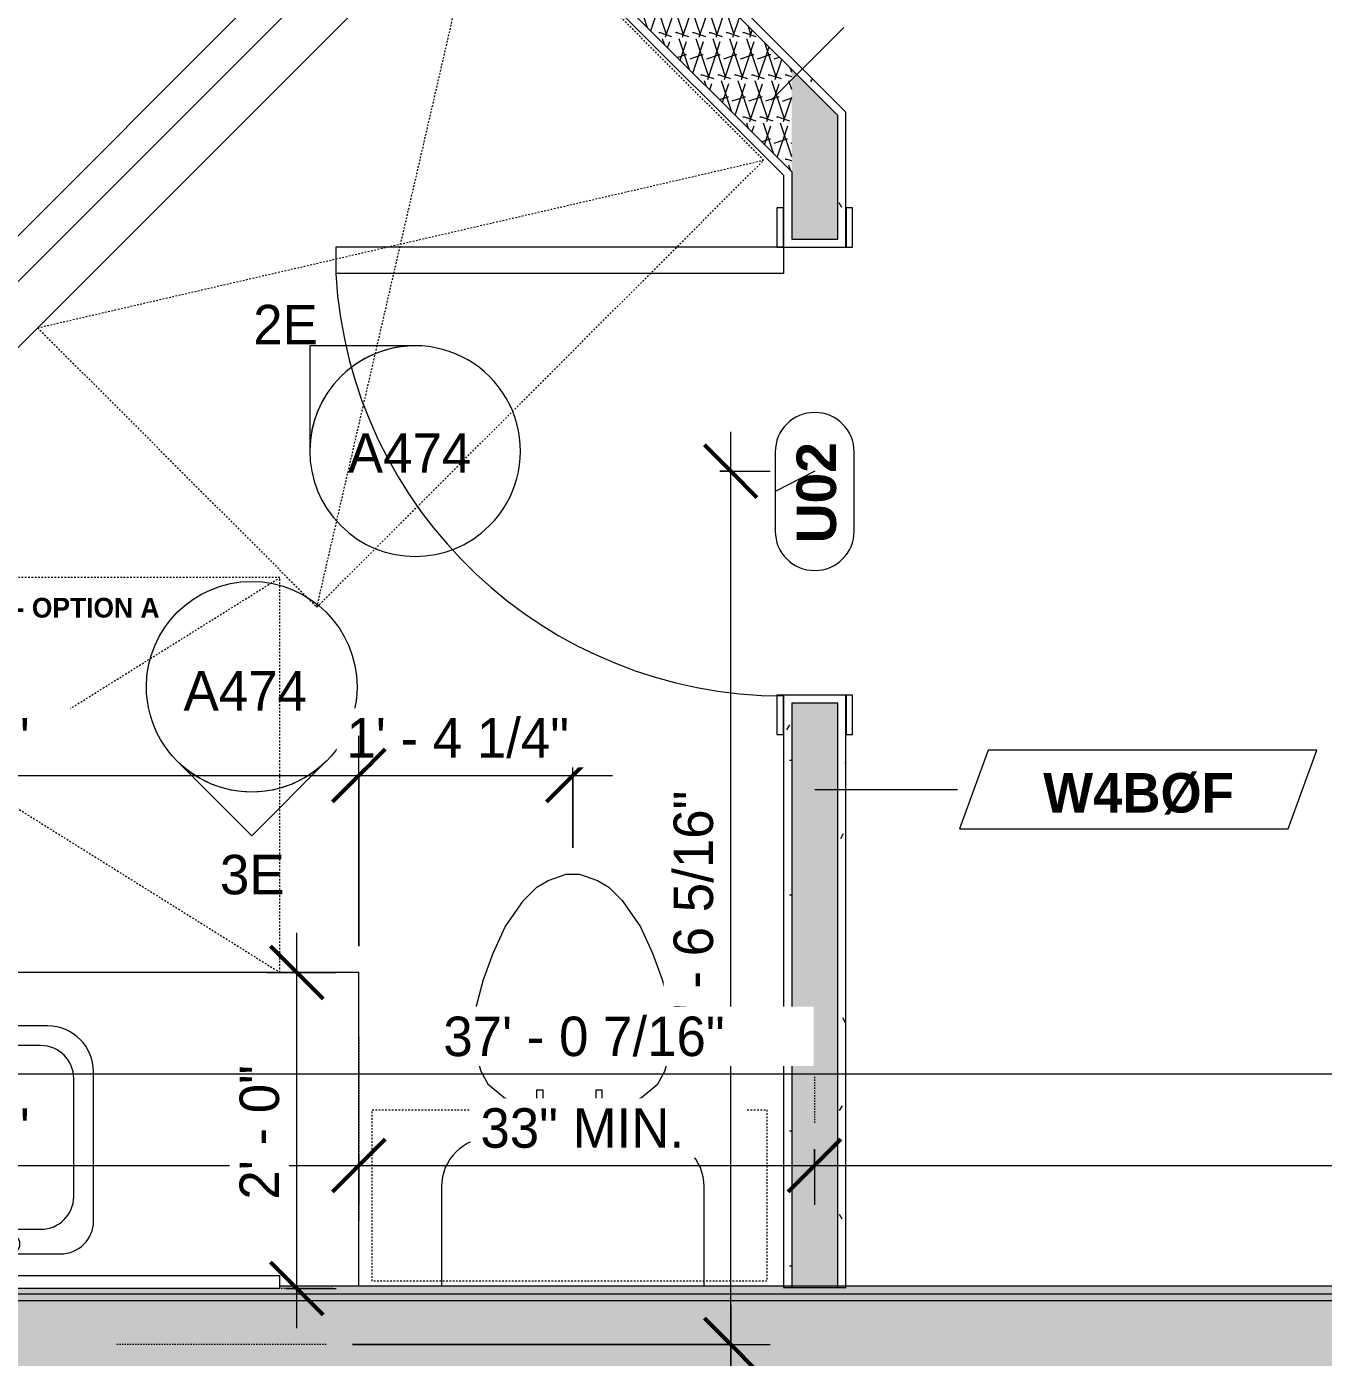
# Model space of a CAD drawing. Header units: inches. Extents: x -4058 to -1781, y 9814 to 12289.
# Drawn here: x -2341.5 to -2243, y 11682 to 11783.1 of the extents above; entities that cross this region are included whole.
import ezdxf

# ---------------------------------------------------------------- set-up
doc = ezdxf.new("R2010")
doc.units = ezdxf.units.IN
doc.header["$MEASUREMENT"] = 0
doc.linetypes.add('Dash', pattern=[0.25, 0.125, -0.125])
doc.linetypes.add('Dash 3_32_', pattern=[0.1875, 0.09375, -0.09375])
for name, color, linetype, lineweight in [('0-1', 7, 'Continuous', 5), ('A-ANNO-DIMS', 211, 'Continuous', 9), ('A-ANNO-DIMS-32', 211, 'Continuous', 9), ('A-AREA-IDEN', 2, 'Continuous', 9), ('A-DETL-1', 90, 'Dash 3_32_', 9), ('A-DOOR-2', 31, 'Continuous', 9), ('A-DOOR-FRAM', 31, 'Continuous', 9), ('A-DOOR-IDEN', 31, 'Continuous', 9), ('A-GENM', 5, 'Continuous', 9), ('A-GENM-2', 147, 'Dash', 9), ('A-WALL-1', 7, 'Continuous', 9), ('A-WALL-2', 113, 'Continuous', 9), ('A-WALL-IDEN', 211, 'Continuous', 9), ('A-WALL-PATT-1', 9, 'Continuous', 9), ('G-ANNO-SYMB-3', 111, 'Continuous', 9), ('I-WALL-1', 1, 'Continuous', 5), ('I-WALL-2', 7, 'Continuous', 9), ('P-SANR-FIXT', 6, 'Continuous', 9), ('Q-CASE', 31, 'Continuous', 9), ('Q-CASE-1', 31, 'Dash', 9)]:
    doc.layers.add(name, color=color, linetype=linetype, lineweight=lineweight)
doc.styles.add('Arial_B', font='arialbd.ttf', dxfattribs={"height": 3})
doc.styles.add('Century Gothic', font='ufonts.com_century-gothic.ttf', dxfattribs={"height": 3})
doc.styles.add('Century Gothic_B', font='GOTHICB.TTF', dxfattribs={"height": 1.5})
doc.styles.add('Century Gothic_B_1', font='GOTHICB.TTF', dxfattribs={"height": 3})
doc.dimstyles.new('THE_DIMENSION_STRING_2', dxfattribs={"dimscale": 12, "dimtxt": 3.132505, "dimasz": 0.333333, "dimexe": 0.25, "dimexo": 0.166667, "dimgap": 0.041667, "dimtad": 1, "dimdec": 4, "dimrnd": 0.0625, "dimzin": 3, "dimdsep": 46, "dimlunit": 4, "dimtxsty": 'Century Gothic', "dimblk1": 'OBLIQUE', "dimblk2": 'OBLIQUE', "dimsah": 1, "dimcen": 0.09, "dimdle": 0.25, "dimazin": 0, "dimtfac": 1, "dimtdec": 4, "dimtix": 1, "dimtmove": 0, "dimatfit": 3, "dimfxl": 1, "dimtvp": 1, "dimtfill": 1, "dimfrac": 2, "dimtolj": 1, "dimtzin": 0, "dimarcsym": 2})
doc.dimstyles.new('THE_DIMENSION_STRING_4', dxfattribs={"dimscale": 12, "dimtxt": 3.132505, "dimasz": 0.333333, "dimexe": 0.25, "dimexo": 0.166667, "dimgap": 0.041667, "dimtad": 1, "dimdec": 4, "dimrnd": 0.0625, "dimzin": 3, "dimdsep": 46, "dimlunit": 4, "dimtxsty": 'Century Gothic', "dimblk1": 'OBLIQUE', "dimblk2": 'OBLIQUE', "dimsah": 1, "dimcen": 0.09, "dimdle": 0.25, "dimazin": 0, "dimtfac": 1, "dimtdec": 4, "dimtix": 1, "dimtmove": 0, "dimatfit": 3, "dimfxl": 1, "dimtvp": 1, "dimtfill": 1, "dimfrac": 2, "dimtolj": 1, "dimtzin": 0, "dimarcsym": 2})
pattern_1 = [(0, (0, 0), (10.24, 2.56), [0.422, -7.258, 0.422, -7.258, -40.96]), (0, (0, 0), (10.24, 2.56), [-15.36, 0.422, -14.938, 0.422, -7.258, -17.92]), (0, (0, 0), (10.24, 2.56), [-38.4, 0.422, -4.698, 0.422, -12.378]), (120, (3.84, 1.28), (-7.33702503, 7.58810013), [0.422, -7.258, 0.422, -7.258, -40.96]), (120, (3.84, 1.28), (-7.33702503, 7.58810013), [-15.36, 0.422, -14.938, 0.422, -7.258, -17.92]), (120, (3.84, 1.28), (-7.33702503, 7.58810013), [-38.4, 0.422, -4.698, 0.422, -12.378]), (240, (5.12, 6.4), (-2.90297497, -10.14810013), [0.422, -7.258, 0.422, -7.258, -40.96]), (240, (5.12, 6.4), (-2.90297497, -10.14810013), [-15.36, 0.422, -14.938, 0.422, -7.258, -17.92]), (240, (5.12, 6.4), (-2.90297497, -10.14810013), [-38.4, 0.422, -4.698, 0.422, -12.378])]
pattern_2 = [(161.57, (0.16, 0.16), (-1.279773737, -0.000426766), [0, -9.107, 1.011, 0]), (18.43, (-0.16, 0.16), (-1.279773737, 0.000426766), [0, -9.107, 1.011, 0]), (108.43, (0.16, 0.16), (0.639452382, -3.199964008), [3.035, -7.083]), (71.57, (-0.16, 0.16), (0.639452382, 3.199964008), [3.035, -7.083])]

# ---------------------------------------------------------------- blocks, each defined once
blk = doc.blocks.new('CTR - 1st Phase - Common Walls_rvt-1-UNIT PLANS - 2ND FLOOR')
at = {"layer": 'A-WALL-PATT-1'}
h = blk.add_hatch(dxfattribs=at)
h.set_pattern_fill('FP_1', color=256, style=0, pattern_type=2)
h.set_pattern_definition(pattern_1)
h.paths.add_polyline_path([(-2076.17, 11686.8), (-2076.17, 11687.43), (-2322.22, 11687.43), (-2322.22, 11687.24), (-2370.22, 11687.24), (-2370.22, 11687.43), (-2438.62, 11687.43), (-2437.99, 11686.8), (-2088, 11686.8)], flags=0)
h = blk.add_hatch(dxfattribs=at)
h.set_pattern_fill('FP_5', color=256, style=0, pattern_type=2)
h.set_pattern_definition(pattern_2)
h.paths.add_polyline_path([(-2076.17, 11680.8), (-2076.17, 11686.3), (-2438.37, 11686.3), (-2435.06, 11682.99), (-2437.25, 11680.8), (-2088, 11680.8)], flags=0)
at = {"layer": 'I-WALL-1'}
blk.add_hatch(color=256, dxfattribs=at).paths.add_polyline_path([(-2076.17, 11686.3), (-2076.17, 11686.8), (-2438.87, 11686.8), (-2438.37, 11686.3), (-2088, 11686.3)], flags=0)
at = {"layer": 'A-WALL-1'}
for p, q in [((-2076.17, 11686.8), (-2437.99, 11686.8)), ((-2076.17, 11686.3), (-2437.49, 11686.3))]:
    blk.add_line(p, q, dxfattribs=at)
at = {"layer": 'I-WALL-2'}
blk.add_line((-2076.17, 11687.43), (-2322.22, 11687.43), dxfattribs=at)
blk = doc.blocks.new('SWING - SINGLE - FLUSH - SWING - FLUSH - 2-10 x 6-8 - PRIVACY-3983844-UNIT PLANS - 2ND FLOOR')
at = {"layer": 'A-DOOR-2'}
for p, q in [((15, 2.37), (15, 36.38)), ((17, 36.38), (15, 36.38)), ((17, 2.37), (17, 36.38)), ((17, 2.37), (15, 2.37))]:
    blk.add_line(p, q, dxfattribs=at)
blk.add_arc((17, 2.37), 34.07, 93.3657, 180, dxfattribs=at)
at = {"layer": 'A-DOOR-FRAM'}
for p, q in [((-17, 2.87), (-20, 2.87)), ((-20, 2.87), (-20, 2.37)), ((-20, 2.37), (-17, 2.37)), ((-17, 2.37), (-17, 2.87)), ((20, 2.87), (17, 2.87)), ((17, 2.87), (17, 2.37)), ((17, 2.37), (20, 2.37)), ((20, 2.37), (20, 2.87)), ((-17, -2.38), (-20, -2.38)), ((-20, -2.38), (-20, -2.88)), ((-20, -2.88), (-17, -2.88)), ((-17, -2.88), (-17, -2.38)), ((20, -2.38), (17, -2.38)), ((17, -2.38), (17, -2.88)), ((17, -2.88), (20, -2.88)), ((20, -2.88), (20, -2.38))]:
    blk.add_line(p, q, dxfattribs=at)
blk = doc.blocks.new('M_Sink Vanity-Square - 500 x 440mm-1352614-UNIT PLANS - 2ND FLOOR')
at = {"layer": 'P-SANR-FIXT'}
for p, q in [((7.96, 7.09), (-6.72, 7.09)), ((3.62, 7.09), (-2.88, 7.09)), ((0.12, 6.33), (0.12, 1.59)), ((1.12, 6.33), (1.12, 1.59)), ((0.12, 5.22), (-5.22, 5.22)), ((-2.88, 5.59), (0.12, 5.59)), ((1.12, 5.59), (3.62, 5.59)), ((6.46, 5.22), (1.12, 5.22)), ((-9.22, 4.59), (-9.22, -6.73)), ((10.46, -6.91), (10.46, 4.59)), ((-7.72, 2.72), (-7.72, -6.23)), ((8.96, -6.23), (8.96, 2.72)), ((-5.22, -8.73), (6.46, -8.73)), ((-5.72, -10.23), (7.14, -10.23))]:
    blk.add_line(p, q, dxfattribs=at)
for centre, radius, start, end in [((-6.72, 4.59), 2.5, 90, 180), ((-2.88, 6.34), 0.75, 90, 270), ((-1.88, 6.34), 0.75, 360, 180), ((2.62, 6.34), 0.75, 360, 180), ((3.62, 6.34), 0.75, 270, 90), ((7.96, 4.59), 2.5, 360, 90), ((-1.88, 6.34), 0.75, 180, 0), ((0.62, 6.33), 0.5, 360, 180), ((2.62, 6.34), 0.75, 180, 360), ((-5.22, 2.72), 2.5, 90, 180), ((6.46, 2.72), 2.5, 0, 90), ((0.62, 0.13), 1, 360, 180), ((0.62, 1.59), 0.5, 180, 0), ((0.62, 0.13), 1, 180, 0), ((-5.72, -6.73), 3.5, 180, 270), ((-5.22, -6.23), 2.5, 180, 270), ((6.46, -6.23), 2.5, 270, 0), ((7.14, -6.91), 3.32, 270, 0)]:
    blk.add_arc(centre, radius, start, end, dxfattribs=at)
blk = doc.blocks.new('Bath Vanity - Bath Vanity 60_-2708009-UNIT PLANS - 2ND FLOOR')
at = {"layer": 'Q-CASE'}
for p, q in [((-29.26, -0.19), (-29.26, -24)), ((-29.26, -24), (30.74, -24))]:
    blk.add_line(p, q, dxfattribs=at)
blk = doc.blocks.new('Toilet-Domestic-3D - Toilet-Domestic-3D-V73-UNIT PLANS - 2ND FLOOR')
at = {"layer": 'P-SANR-FIXT'}
for p, q in [((-2.74, 11), (-1.87, 11.5)), ((-1.87, 11.5), (-0.5, 12)), ((-0.5, 12), (0.5, 12)), ((0.5, 12), (1.87, 11.5)), ((1.87, 11.5), (2.74, 11)), ((-3.74, 10), (-2.74, 11)), ((2.74, 11), (3.74, 10)), ((-5.13, 8), (-3.74, 10)), ((3.74, 10), (5.13, 8)), ((-6.06, 6), (-5.13, 8)), ((5.13, 8), (6.06, 6)), ((-6.79, 4), (-6.06, 6)), ((6.06, 6), (6.79, 4)), ((-7.33, 1.99), (-6.79, 4)), ((6.79, 4), (7.33, 1.99)), ((-7.5, 0), (-7.33, 1.99)), ((7.33, 1.99), (7.5, 0)), ((-7.41, -1), (-7.5, 0)), ((-7.24, -2), (-7.41, -1)), ((7.41, -1), (7.24, -2)), ((7.5, 0), (7.41, -1)), ((-6.97, -3), (-7.24, -2)), ((7.24, -2), (6.97, -3)), ((-6.4, -4), (-6.97, -3)), ((6.97, -3), (6.4, -4)), ((-5.21, -5), (-6.4, -4)), ((6.4, -4), (5.21, -5)), ((-3.84, -5.5), (-5.21, -5)), ((-4.86, -8.02), (-5.21, -5)), ((5.21, -5), (3.84, -5.5)), ((4.86, -8.02), (5.21, -5)), ((-2.75, -5.69), (-3.84, -5.5)), ((-1, -6), (-2.26, -5.78)), ((1, -6), (-1, -6)), ((1.75, -5.87), (1, -6)), ((3.84, -5.5), (2.24, -5.78)), ((6.25, -8.02), (-6.25, -8.02)), ((-9.98, -11.75), (-9.98, -19.29)), ((9.98, -19.29), (9.98, -11.75))]:
    blk.add_line(p, q, dxfattribs=at)
for centre, start, end in [((-6.25, -11.75), 90, 180), ((6.25, -11.75), 0, 90)]:
    blk.add_arc(centre, 3.73, start, end, dxfattribs=at)
blk = doc.blocks.new('300 Series Wall Hung Cabinet_326 - 30_-2909953-UNIT PLANS - 2ND FLOOR')
at = {"layer": 'Q-CASE'}
for p, q in [((-2.01, 14.69), (-2.5, 14.69)), ((-2.5, 14.69), (-2.5, 13.19)), ((-2.01, 13.19), (-2.01, 14.69)), ((2.49, 14.69), (2, 14.69)), ((2, 14.69), (2, 13.19)), ((2.49, 13.19), (2.49, 14.69)), ((-2.01, 13.19), (-2.5, 13.19)), ((2.49, 13.19), (2, 13.19))]:
    blk.add_line(p, q, dxfattribs=at)
at = {"layer": 'Q-CASE-1'}
for p, q in [((-15, 0.19), (-15, 13.19)), ((-15, 13.19), (15, 13.19)), ((15, 13.19), (15, 0.19)), ((15, 0.19), (-15, 0.19))]:
    blk.add_line(p, q, dxfattribs=at)
blk = doc.blocks.new('BATHROOM MIRROR - BATHROOM MIRROR 48_-3123886-UNIT PLANS - 2ND FLOOR')
at = {"layer": 'Q-CASE'}
for p, q in [((-23.26, -23), (24.74, -23)), ((-23.26, -23), (-23.26, -24)), ((24.74, -24), (24.74, -23)), ((24.74, -24), (-23.26, -24))]:
    blk.add_line(p, q, dxfattribs=at)
blk = doc.blocks.new('CTS6032CP - CTS6032CP-3806613-UNIT PLANS - 2ND FLOOR')
at = {"layer": 'P-SANR-FIXT'}
for p, q in [((0, -33), (0, 0)), ((0, 0), (60, 0)), ((0.12, -33), (0.12, -0.13)), ((0.12, -0.13), (59.88, -0.13)), ((59.88, -0.13), (59.88, -33)), ((60, 0), (60, -33)), ((1.25, -4.25), (4.25, -1.25)), ((4.25, -1.25), (55.69, -1.25)), ((22.5, -4.25), (22.5, -1.25)), ((37.5, -1.25), (37.5, -4.25)), ((55.69, -1.25), (58.75, -4.31)), ((37.5, -2.25), (22.5, -2.25)), ((22.5, -3.25), (37.5, -3.25)), ((1.25, -32), (1.25, -4.25)), ((1.25, -8.02), (4.31, -4.25)), ((4.31, -4.25), (22.5, -4.25)), ((7.6, -4.27), (53.48, -4.27)), ((37.5, -4.25), (55.94, -4.25)), ((55.94, -4.25), (58.75, -7.23)), ((58.75, -4.31), (58.75, -32)), ((52.5, -5.25), (13.5, -5.25)), ((4.1, -24.96), (4.1, -7.77)), ((56.98, -7.77), (56.98, -24.96)), ((10, -8.75), (10, -22.5)), ((56, -22.5), (56, -8.75)), ((13.5, -26), (52.5, -26)), ((53.48, -28.46), (7.6, -28.46)), ((1.25, -32), (0.12, -32)), ((1.25, -32), (58.75, -32)), ((59.88, -32), (58.75, -32)), ((0, -33), (0.12, -33)), ((59.88, -33), (60, -33))]:
    blk.add_line(p, q, dxfattribs=at)
for centre, radius, start, end in [((7.6, -7.77), 3.5, 90, 180), ((53.48, -7.77), 3.5, 0, 90), ((13.5, -8.75), 3.5, 90, 180), ((52.5, -8.75), 3.5, 360, 90), ((52, -16.25), 1.62, 0, 180), ((52, -16.25), 1.63, 180, 360), ((13.5, -22.5), 3.5, 180, 270), ((52.5, -22.5), 3.5, 270, 0), ((7.6, -24.96), 3.5, 180, 270), ((53.48, -24.96), 3.5, 270, 0)]:
    blk.add_arc(centre, radius, start, end, dxfattribs=at)
blk = doc.blocks.new('ADA Clearances - 30_x48_-V74-UNIT PLANS - 2ND FLOOR')
at = {"layer": 'A-GENM-2'}
for p, q in [((-15, -24), (15, 24)), ((15, -24), (-14.92, 23.87)), ((15, 24), (-14, 24)), ((15, -24), (15, 24)), ((-15, -24), (15, -24))]:
    blk.add_line(p, q, dxfattribs=at)
blk = doc.blocks.new('ADA Clearances - 30_x48_-V109-UNIT PLANS - 2ND FLOOR')
at = {"layer": 'A-GENM-2'}
for p, q in [((15, -24), (-15, 24)), ((-15, -24), (15, 24)), ((15, 24), (-15, 24)), ((-15, 24), (-15, -24)), ((-15, -24), (15, -24))]:
    blk.add_line(p, q, dxfattribs=at)
blk = doc.blocks.new('Elevation - Filled Arrow-152140-UNIT PLANS - 2ND FLOOR')
at = {"layer": 'G-ANNO-SYMB-3'}
for start, end in [(360, 180), (180, 360)]:
    blk.add_arc((0, 0), 0.25, start, end, dxfattribs=at)
blk = doc.blocks.new('Elevation - Filled Arrow-151867-UNIT PLANS - 2ND FLOOR')
at = {"layer": 'G-ANNO-SYMB-3'}
for p, q in [((0, 0.3536), (-0.1768, 0.1768)), ((0.1768, 0.1768), (0, 0.3536))]:
    blk.add_line(p, q, dxfattribs=at)
blk.add_arc((0, 0), 0.25, 45, 135, dxfattribs=at)
blk = doc.blocks.new('DIMBLOCK365-UNIT PLANS - 2ND FLOOR')
at = {"layer": 'A-ANNO-DIMS-32'}
for p, q in [((-2329.84, 11822.43), (-2339.88, 11832.46)), ((-2337.75, 11830.34), (-2384.42, 11783.67)), ((-2337.75, 11830.34), (-2329.84, 11822.43)), ((-2373.33, 11772.58), (-2386.54, 11785.79)), ((-2384.42, 11783.67), (-2373.33, 11772.58))]:
    blk.add_line(p, q, dxfattribs=at)
at = {"layer": 'A-ANNO-DIMS-32', "lineweight": 50}
for p, q in [((-2337.75, 11830.34), (-2337.75, 11833.17)), ((-2337.75, 11830.34), (-2337.75, 11827.51)), ((-2384.42, 11783.67), (-2384.42, 11786.5)), ((-2384.42, 11783.67), (-2384.42, 11780.84))]:
    blk.add_line(p, q, dxfattribs=at)
at = {"layer": 'A-ANNO-DIMS-32', "color": 0, "insert": (-2367.87, 11806.37), "char_height": 3, "width": 12.5897, "attachment_point": 1, "rotation": 45, "line_spacing_factor": 0.984502, "style": 'Century Gothic', "bg_fill": 3, "box_fill_scale": 1.25, "bg_fill_color": 256, "bg_fill_true_color": 13158600, "bg_fill_transparency": 0}
blk.add_mtext('5\' - 6"', dxfattribs=at)
blk = doc.blocks.new('_Oblique')
at = {"color": 0, "linetype": 'ByBlock', "lineweight": -2}
blk.add_line((-0.5, -0.5), (0.5, 0.5), dxfattribs=at)
blk = doc.blocks.new('DIMBLOCK370-UNIT PLANS - 2ND FLOOR')
at = {"layer": 'A-ANNO-DIMS-32', "lineweight": 50}
for p, q in [((-2376.22, 11696.59), (-2374.22, 11698.59)), ((-2316.22, 11696.59), (-2314.22, 11698.59)), ((-2376.22, 11696.59), (-2378.22, 11694.59)), ((-2316.22, 11696.59), (-2318.22, 11694.59))]:
    blk.add_line(p, q, dxfattribs=at)
at = {"layer": 'A-ANNO-DIMS-32'}
for p, q in [((-2376.22, 11697.42), (-2376.22, 11693.59)), ((-2376.22, 11696.59), (-2376.22, 11697.42)), ((-2316.22, 11697.42), (-2316.22, 11693.59)), ((-2316.22, 11696.59), (-2316.22, 11697.42)), ((-2379.22, 11696.59), (-2316.22, 11696.59))]:
    blk.add_line(p, q, dxfattribs=at)
at = {"layer": 'A-ANNO-DIMS-32', "color": 0, "insert": (-2351.47, 11700.93), "char_height": 3, "width": 12.5897, "attachment_point": 1, "line_spacing_factor": 0.984502, "style": 'Century Gothic', "bg_fill": 3, "box_fill_scale": 1.25, "bg_fill_color": 256, "bg_fill_true_color": 13158600, "bg_fill_transparency": 0}
blk.add_mtext('5\' - 0"', dxfattribs=at)
blk = doc.blocks.new('DIMBLOCK371-UNIT PLANS - 2ND FLOOR')
at = {"layer": 'A-ANNO-DIMS-32', "lineweight": 50}
for p, q in [((-2316.22, 11696.59), (-2314.22, 11698.59)), ((-2281.6, 11696.59), (-2279.6, 11698.59)), ((-2316.22, 11696.59), (-2318.22, 11694.59)), ((-2281.6, 11696.59), (-2283.6, 11694.59))]:
    blk.add_line(p, q, dxfattribs=at)
at = {"layer": 'A-ANNO-DIMS-32'}
for p, q in [((-2316.22, 11697.42), (-2316.22, 11693.59)), ((-2316.22, 11696.59), (-2316.22, 11697.42)), ((-2281.6, 11697.42), (-2281.6, 11693.59)), ((-2281.6, 11696.59), (-2281.6, 11697.42)), ((-2316.22, 11696.59), (-2278.6, 11696.59))]:
    blk.add_line(p, q, dxfattribs=at)
at = {"layer": 'A-ANNO-DIMS-32', "color": 0, "insert": (-2306.99, 11700.93), "char_height": 3, "width": 19.3917, "attachment_point": 1, "line_spacing_factor": 0.984502, "style": 'Century Gothic', "bg_fill": 3, "box_fill_scale": 1.25, "bg_fill_color": 256, "bg_fill_true_color": 13158600, "bg_fill_transparency": 0}
blk.add_mtext('33" MIN.', dxfattribs=at)
blk = doc.blocks.new('Wall Tag - Arch Wall-3956453-UNIT PLANS - 2ND FLOOR')
at = {"layer": 'A-WALL-IDEN'}
for p, q in [((-0.3561, 0.0937), (-0.4244, -0.0937)), ((0.4244, 0.0937), (-0.3561, 0.0937)), ((0.3561, -0.0937), (0.4244, 0.0937)), ((-0.4244, -0.0937), (0.3561, -0.0937))]:
    blk.add_line(p, q, dxfattribs=at)
blk = doc.blocks.new('DIMBLOCK372-UNIT PLANS - 2ND FLOOR')
at = {"layer": 'A-ANNO-DIMS-32'}
for p, q in [((-2316.22, 11713.24), (-2316.22, 11729.21)), ((-2299.97, 11720.72), (-2299.97, 11729.21)), ((-2319.22, 11726.21), (-2296.97, 11726.21)), ((-2316.22, 11726.21), (-2316.22, 11713.24)), ((-2299.97, 11726.21), (-2299.97, 11720.72))]:
    blk.add_line(p, q, dxfattribs=at)
at = {"layer": 'A-ANNO-DIMS-32', "lineweight": 50}
for p, q in [((-2316.22, 11726.21), (-2314.22, 11728.21)), ((-2299.97, 11726.21), (-2297.97, 11728.21)), ((-2316.22, 11726.21), (-2318.22, 11724.21)), ((-2299.97, 11726.21), (-2301.97, 11724.21))]:
    blk.add_line(p, q, dxfattribs=at)
at = {"layer": 'A-ANNO-DIMS-32', "color": 0, "insert": (-2317.17, 11730.56), "char_height": 3, "width": 21.7784, "attachment_point": 1, "line_spacing_factor": 0.984502, "style": 'Century Gothic', "bg_fill": 3, "box_fill_scale": 1.25, "bg_fill_color": 256, "bg_fill_true_color": 13158600, "bg_fill_transparency": 0}
blk.add_mtext('1\' - 4 1/4"', dxfattribs=at)
blk = doc.blocks.new('DIMBLOCK373-UNIT PLANS - 2ND FLOOR')
at = {"layer": 'A-ANNO-DIMS-32'}
for p, q in [((-2376.22, 11713.24), (-2376.22, 11729.21)), ((-2316.22, 11713.24), (-2316.22, 11729.21)), ((-2379.22, 11726.21), (-2313.22, 11726.21)), ((-2376.22, 11726.21), (-2376.22, 11713.24)), ((-2316.22, 11726.21), (-2316.22, 11713.24))]:
    blk.add_line(p, q, dxfattribs=at)
at = {"layer": 'A-ANNO-DIMS-32', "lineweight": 50}
for p, q in [((-2376.22, 11726.21), (-2374.22, 11728.21)), ((-2316.22, 11726.21), (-2314.22, 11728.21)), ((-2376.22, 11726.21), (-2378.22, 11724.21)), ((-2316.22, 11726.21), (-2318.22, 11724.21))]:
    blk.add_line(p, q, dxfattribs=at)
at = {"layer": 'A-ANNO-DIMS-32', "color": 0, "insert": (-2351.47, 11730.56), "char_height": 3, "width": 12.5897, "attachment_point": 1, "line_spacing_factor": 0.984502, "style": 'Century Gothic', "bg_fill": 3, "box_fill_scale": 1.25, "bg_fill_color": 256, "bg_fill_true_color": 13158600, "bg_fill_transparency": 0}
blk.add_mtext('5\' - 0"', dxfattribs=at)
blk = doc.blocks.new('Door Tag - Type Mark-2601225-UNIT PLANS - 2ND FLOOR')
at = {"layer": 'A-DOOR-IDEN'}
for p, q in [((0.09375, 0.09375), (-0.09375, 0.09375)), ((-0.09375, -0.09375), (0.09375, -0.09375))]:
    blk.add_line(p, q, dxfattribs=at)
for centre, start, end in [((-0.09375, 0), 90, 270), ((0.09375, 0), 270, 90)]:
    blk.add_arc(centre, 0.09375, start, end, dxfattribs=at)
blk = doc.blocks.new('DIMBLOCK385-UNIT PLANS - 2ND FLOOR')
at = {"layer": 'A-ANNO-DIMS-32'}
for p, q in [((-2320.94, 11684.24), (-2320.94, 11714.24)), ((-2323.22, 11711.24), (-2317.94, 11711.24)), ((-2320.94, 11711.24), (-2323.22, 11711.24)), ((-2321.77, 11687.24), (-2317.94, 11687.24)), ((-2320.94, 11687.24), (-2321.77, 11687.24))]:
    blk.add_line(p, q, dxfattribs=at)
at = {"layer": 'A-ANNO-DIMS-32', "lineweight": 50}
for p, q in [((-2320.94, 11711.24), (-2322.94, 11713.24)), ((-2320.94, 11711.24), (-2318.94, 11709.24)), ((-2320.94, 11687.24), (-2322.94, 11689.24)), ((-2320.94, 11687.24), (-2318.94, 11685.24))]:
    blk.add_line(p, q, dxfattribs=at)
at = {"layer": 'A-ANNO-DIMS-32', "color": 0, "insert": (-2325.29, 11693.99), "char_height": 3, "width": 12.5897, "attachment_point": 1, "rotation": 90, "line_spacing_factor": 0.984502, "style": 'Century Gothic', "bg_fill": 3, "box_fill_scale": 1.25, "bg_fill_color": 256, "bg_fill_true_color": 13158600, "bg_fill_transparency": 0}
blk.add_mtext('2\' - 0"', dxfattribs=at)
blk = doc.blocks.new('DIMBLOCK880-UNIT PLANS - 2ND FLOOR')
at = {"layer": 'A-ANNO-DIMS-32'}
for p, q in [((-2287.98, 11685.99), (-2287.98, 11613.66)), ((-2316.72, 11682.99), (-2284.98, 11682.99)), ((-2287.98, 11682.99), (-2316.72, 11682.99)), ((-2287.15, 11616.66), (-2290.98, 11616.66)), ((-2287.98, 11616.66), (-2287.15, 11616.66))]:
    blk.add_line(p, q, dxfattribs=at)
at = {"layer": 'A-ANNO-DIMS-32', "lineweight": 50}
for p, q in [((-2287.98, 11682.99), (-2289.98, 11684.99)), ((-2287.98, 11682.99), (-2285.98, 11680.99)), ((-2287.98, 11616.66), (-2289.98, 11618.66)), ((-2287.98, 11616.66), (-2285.98, 11614.66))]:
    blk.add_line(p, q, dxfattribs=at)
at = {"layer": 'A-ANNO-DIMS-32', "color": 0, "insert": (-2292.32, 11639.58), "char_height": 3, "width": 24.5827, "attachment_point": 1, "rotation": 90, "line_spacing_factor": 0.984502, "style": 'Century Gothic', "bg_fill": 3, "box_fill_scale": 1.25, "bg_fill_color": 256, "bg_fill_true_color": 13158600, "bg_fill_transparency": 0}
blk.add_mtext('5\' - 6 5/16"', dxfattribs=at)
blk = doc.blocks.new('DIMBLOCK883-UNIT PLANS - 2ND FLOOR')
at = {"layer": 'A-ANNO-DIMS-32', "lineweight": 50}
for p, q in [((-2287.98, 11749.31), (-2289.98, 11751.31)), ((-2287.98, 11749.31), (-2285.98, 11747.31)), ((-2287.98, 11682.99), (-2289.98, 11684.99)), ((-2287.98, 11682.99), (-2285.98, 11680.99))]:
    blk.add_line(p, q, dxfattribs=at)
at = {"layer": 'A-ANNO-DIMS-32'}
for p, q in [((-2287.98, 11679.99), (-2287.98, 11752.31)), ((-2288.81, 11749.31), (-2284.98, 11749.31)), ((-2287.98, 11749.31), (-2288.81, 11749.31)), ((-2316.72, 11682.99), (-2284.98, 11682.99)), ((-2287.98, 11682.99), (-2316.72, 11682.99))]:
    blk.add_line(p, q, dxfattribs=at)
at = {"layer": 'A-ANNO-DIMS-32', "color": 0, "insert": (-2292.32, 11705.91), "char_height": 3, "width": 24.5827, "attachment_point": 1, "rotation": 90, "line_spacing_factor": 0.984502, "style": 'Century Gothic', "bg_fill": 3, "box_fill_scale": 1.25, "bg_fill_color": 256, "bg_fill_true_color": 13158600, "bg_fill_transparency": 0}
blk.add_mtext('5\' - 6 5/16"', dxfattribs=at)
blk = doc.blocks.new('DIMBLOCK983-UNIT PLANS - 2ND FLOOR')
at = {"layer": 'A-ANNO-DIMS-32'}
for p, q in [((-2076.17, 11699.44), (-2076.17, 11693.59)), ((-2076.17, 11696.59), (-2076.17, 11699.44)), ((-2281.6, 11697.81), (-2281.6, 11693.59)), ((-2281.6, 11696.59), (-2281.6, 11697.81)), ((-2284.6, 11696.59), (-2073.17, 11696.59))]:
    blk.add_line(p, q, dxfattribs=at)
at = {"layer": 'A-ANNO-DIMS-32', "lineweight": 50}
for p, q in [((-2281.6, 11696.59), (-2279.6, 11698.59)), ((-2076.17, 11696.59), (-2074.17, 11698.59)), ((-2281.6, 11696.59), (-2283.6, 11694.59)), ((-2076.17, 11696.59), (-2078.17, 11694.59))]:
    blk.add_line(p, q, dxfattribs=at)
at = {"layer": 'A-ANNO-DIMS-32', "color": 0, "insert": (-2190.3, 11700.93), "char_height": 3, "width": 27.387, "attachment_point": 1, "line_spacing_factor": 0.984502, "style": 'Century Gothic', "bg_fill": 3, "box_fill_scale": 1.25, "bg_fill_color": 256, "bg_fill_true_color": 13158600, "bg_fill_transparency": 0}
blk.add_mtext('17\' - 1 7/16"', dxfattribs=at)
blk = doc.blocks.new('DIMBLOCK1050-UNIT PLANS - 2ND FLOOR')
at = {"layer": 'A-ANNO-DIMS-32'}
for p, q in [((-2520.62, 11719.74), (-2520.62, 11700.54)), ((-2520.62, 11703.54), (-2520.62, 11719.74)), ((-2076.17, 11704.37), (-2076.17, 11700.54)), ((-2076.17, 11703.54), (-2076.17, 11704.37)), ((-2520.62, 11703.54), (-2076.17, 11703.54))]:
    blk.add_line(p, q, dxfattribs=at)
at = {"layer": 'A-ANNO-DIMS-32', "lineweight": 50}
for p, q in [((-2520.62, 11703.54), (-2518.62, 11705.54)), ((-2076.17, 11703.54), (-2074.17, 11705.54)), ((-2520.62, 11703.54), (-2522.62, 11701.54)), ((-2076.17, 11703.54), (-2078.17, 11701.54))]:
    blk.add_line(p, q, dxfattribs=at)
at = {"layer": 'A-ANNO-DIMS-32', "color": 0, "insert": (-2309.81, 11707.89), "char_height": 3, "width": 27.387, "attachment_point": 1, "line_spacing_factor": 0.984502, "style": 'Century Gothic', "bg_fill": 3, "box_fill_scale": 1.25, "bg_fill_color": 256, "bg_fill_true_color": 13158600, "bg_fill_transparency": 0}
blk.add_mtext('37\' - 0 7/16"', dxfattribs=at)

msp = doc.modelspace()

# ---------------------------------------------------------------- hatches: boundary and pattern name
at = {"layer": 'A-WALL-PATT-1'}
h = msp.add_hatch(dxfattribs=at)
h.set_pattern_fill('FP_5', color=256, style=0, pattern_type=2)
h.set_pattern_definition(pattern_2)
h.paths.add_polyline_path([(-2283.34569, 11772.04248), (-2283.34569, 11779.82066), (-2325.24844, 11821.72341), (-2329.13753, 11817.83432), (-2283.97069, 11772.66748)], flags=0)
h = msp.add_hatch(dxfattribs=at)
h.set_pattern_fill('FP_1', color=256, style=0, pattern_type=2)
h.set_pattern_definition(pattern_1)
h.paths.add_polyline_path([(-2279.84569, 11776.32066), (-2279.84569, 11777.20454), (-2324.36456, 11821.72341), (-2324.8065, 11821.28147), (-2283.34569, 11779.82066)], flags=0)
h = msp.add_hatch(dxfattribs=at)
h.set_pattern_fill('FP_1', color=256, style=0, pattern_type=2)
h.set_pattern_definition(pattern_1)
h.paths.add_polyline_path([(-2283.97069, 11771.7836), (-2283.97069, 11772.66748), (-2328.69558, 11817.39238), (-2329.13753, 11816.95044), (-2293.87737, 11781.69028)], flags=0)
h = msp.add_hatch(dxfattribs=at)
h.set_pattern_fill('FP_5', color=256, style=0, pattern_type=2)
h.set_pattern_definition(pattern_2)
h.paths.add_polyline_path([(-2283.34569, 11687.31493), (-2279.84569, 11687.31493), (-2279.84569, 11731.68993), (-2283.34569, 11731.68993), (-2283.34569, 11716.96462)], flags=0)
h.paths.add_polyline_path([(-2283.34569, 11766.93993), (-2279.84569, 11766.93993), (-2279.84569, 11776.32066), (-2283.34569, 11779.82066), (-2283.34569, 11772.04248)], flags=0)
h = msp.add_hatch(dxfattribs=at)
h.set_pattern_fill('FP_1', color=256, style=0, pattern_type=2)
h.set_pattern_definition(pattern_1)
h.paths.add_polyline_path([(-2279.84569, 11687.31493), (-2279.22069, 11687.31493), (-2279.22069, 11732.31493), (-2281.59569, 11732.31493), (-2281.59569, 11731.68993), (-2279.84569, 11731.68993), (-2279.84569, 11716.96462)], flags=0)
h.paths.add_polyline_path([(-2279.22069, 11766.31493), (-2279.22069, 11776.57954), (-2279.84569, 11777.20454), (-2279.84569, 11766.93993), (-2281.59569, 11766.93993), (-2281.59569, 11766.31493)], flags=0)
h = msp.add_hatch(dxfattribs=at)
h.set_pattern_fill('FP_1', color=256, style=0, pattern_type=2)
h.set_pattern_definition(pattern_1)
h.paths.add_polyline_path([(-2283.97069, 11687.31493), (-2283.34569, 11687.31493), (-2283.34569, 11731.68993), (-2281.59569, 11731.68993), (-2281.59569, 11732.31493), (-2283.97069, 11732.31493), (-2283.97069, 11716.96462)], flags=0)
h.paths.add_polyline_path([(-2283.97069, 11766.31493), (-2281.59569, 11766.31493), (-2281.59569, 11766.93993), (-2283.34569, 11766.93993), (-2283.34569, 11772.04248), (-2283.97069, 11772.66748), (-2283.97069, 11771.7836)], flags=0)

# ---------------------------------------------------------------- linework, layer by layer
at = {"layer": 'A-DETL-1'}
for p, q in [((-2325.22069, 11711.2394), (-2341.22069, 11711.2394)), ((-2316.22069, 11706.31493), (-2316.22069, 11692.31493)), ((-2281.59569, 11699.81493), (-2281.59569, 11703.31493)), ((-2318.22069, 11687.2394), (-2326.22069, 11687.2394)), ((-2318.72069, 11682.9894), (-2334.72069, 11682.9894)), ((-2318.72069, 11682.9894), (-2334.72069, 11682.9894))]:
    msp.add_line(p, q, dxfattribs=at)
at = {"layer": 'A-DOOR-IDEN'}
msp.add_line((-2281.59569, 11749.31493), (-2284.59569, 11747.76952), dxfattribs=at)
at = {"layer": 'A-WALL-2'}
for p, q in [((-2279.84569, 11776.32066), (-2325.24844, 11821.72341)), ((-2279.22069, 11776.57954), (-2324.36456, 11821.72341)), ((-2283.34569, 11772.04248), (-2329.13753, 11817.83432)), ((-2329.13753, 11816.95044), (-2283.97069, 11771.7836)), ((-2279.22069, 11766.31493), (-2279.22069, 11776.57954)), ((-2279.84569, 11766.93993), (-2279.84569, 11776.32066)), ((-2283.97069, 11771.7836), (-2283.97069, 11766.31493)), ((-2283.34569, 11772.04248), (-2283.34569, 11766.93993)), ((-2283.34569, 11766.93993), (-2279.84569, 11766.93993)), ((-2283.97069, 11766.31493), (-2279.22069, 11766.31493)), ((-2279.22069, 11732.31493), (-2283.97069, 11732.31493)), ((-2283.97069, 11732.31493), (-2283.97069, 11687.31493)), ((-2279.22069, 11687.31493), (-2279.22069, 11732.31493)), ((-2279.84569, 11731.68993), (-2283.34569, 11731.68993)), ((-2283.34569, 11731.68993), (-2283.34569, 11687.31493)), ((-2279.84569, 11687.31493), (-2279.84569, 11731.68993)), ((-2283.97069, 11687.31493), (-2279.22069, 11687.31493))]:
    msp.add_line(p, q, dxfattribs=at)
at = {"layer": 'A-WALL-IDEN'}
for p, q in [((-2284.9048, 11777.49068), (-2279.3936, 11783.00188)), ((-2281.59569, 11725.1396), (-2270.75253, 11725.1396))]:
    msp.add_line(p, q, dxfattribs=at)

# ---------------------------------------------------------------- block references
at = {"layer": '0-1'}
msp.add_blockref('CTR - 1st Phase - Common Walls_rvt-1-UNIT PLANS - 2ND FLOOR', (0, 0), dxfattribs=at)
at = {"layer": 'A-DOOR-2', "rotation": 90.00000000004853}
msp.add_blockref('SWING - SINGLE - FLUSH - SWING - FLUSH - 2-10 x 6-8 - PRIVACY-3983844-UNIT PLANS - 2ND FLOOR', (-2281.59569, 11749.31493), dxfattribs=at)
at = {"layer": 'A-DOOR-IDEN', "xscale": 31.99999999999999, "yscale": 31.99999999999999, "zscale": 31.99999999999999, "rotation": 89.99999999999991}
msp.add_blockref('Door Tag - Type Mark-2601225-UNIT PLANS - 2ND FLOOR', (-2281.59569, 11747.76952), dxfattribs=at)
at = {"layer": 'A-GENM'}
for name, p, rotation in [('ADA Clearances - 30_x48_-V74-UNIT PLANS - 2ND FLOOR', (-2313.05085, 11766.56908), 315.0000000000884), ('ADA Clearances - 30_x48_-V109-UNIT PLANS - 2ND FLOOR', (-2346.22069, 11726.2394), 270.0000000001791)]:
    msp.add_blockref(name, p, dxfattribs=dict(at, rotation=rotation))
at = {"layer": 'A-WALL-IDEN', "xscale": 31.99999999999999, "yscale": 31.99999999999999, "zscale": 31.99999999999999}
msp.add_blockref('Wall Tag - Arch Wall-3956453-UNIT PLANS - 2ND FLOOR', (-2257.02083, 11725.1396), dxfattribs=at)
at = {"layer": 'G-ANNO-SYMB-3', "extrusion": (0, 0, -1), "xscale": 31.99999999999999, "yscale": 31.99999999999999, "zscale": 31.99999999999999, "rotation": 180}
for name in ['Elevation - Filled Arrow-152140-UNIT PLANS - 2ND FLOOR', 'Elevation - Filled Arrow-151867-UNIT PLANS - 2ND FLOOR']:
    msp.add_blockref(name, (2324.36593, 11732.94405), dxfattribs=at)
at = {"layer": 'P-SANR-FIXT'}
for name, p, rotation in [('CTS6032CP - CTS6032CP-3806613-UNIT PLANS - 2ND FLOOR', (-2371.74071, 11774.34726), 45.00000000021927), ('M_Sink Vanity-Square - 500 x 440mm-1352614-UNIT PLANS - 2ND FLOOR', (-2345.603, 11696.95673), 180)]:
    msp.add_blockref(name, p, dxfattribs=dict(at, rotation=rotation))
msp.add_blockref('Toilet-Domestic-3D - Toilet-Domestic-3D-V73-UNIT PLANS - 2ND FLOOR', (-2299.97069, 11706.71562), dxfattribs=at)
at = {"layer": 'Q-CASE', "rotation": 180}
msp.add_blockref('Bath Vanity - Bath Vanity 60_-2708009-UNIT PLANS - 2ND FLOOR', (-2345.48298, 11687.2394), dxfattribs=at)
at = {"layer": 'Q-CASE'}
for name, p in [('300 Series Wall Hung Cabinet_326 - 30_-2909953-UNIT PLANS - 2ND FLOOR', (-2300.22069, 11687.6144)), ('BATHROOM MIRROR - BATHROOM MIRROR 48_-3123886-UNIT PLANS - 2ND FLOOR', (-2346.95839, 11711.2394))]:
    msp.add_blockref(name, p, dxfattribs=at)

# ---------------------------------------------------------------- texts
at = {"layer": 'A-AREA-IDEN', "insert": (-2357.11604, 11739.69455), "char_height": 1.5, "width": 30.3, "attachment_point": 1, "style": 'Century Gothic_B'}
msp.add_mtext('2BD - BATH - 1 - OPTION A', dxfattribs=at)
at = {"layer": 'A-DOOR-IDEN', "insert": (-2282.97554, 11743.83763), "char_height": 3, "width": 9.393, "attachment_point": 1, "rotation": 90, "style": 'Arial_B'}
msp.add_mtext('U02', dxfattribs=at)
at = {"layer": 'A-WALL-IDEN', "insert": (-2264.23675, 11726.38714), "char_height": 3, "width": 17.372, "attachment_point": 1, "style": 'Century Gothic_B_1'}
msp.add_mtext('W4BØF', dxfattribs=at)
at = {"layer": 'G-ANNO-SYMB-3', "char_height": 3, "attachment_point": 1, "style": 'Century Gothic'}
for s, insert, width in [('2E', (-2324.25356, 11761.94429), 5.555), ('A474', (-2329.54187, 11734.13631), 12.221), ('3E', (-2326.78028, 11720.17739), 5.555)]:
    msp.add_mtext(s, dxfattribs=dict(at, insert=insert, width=width))

# ---------------------------------------------------------------- next in the draw order: dimensions: what is measured, and where the dimension line sits
at = {"layer": 'A-ANNO-DIMS'}
dim = msp.add_linear_dim(base=(-2384.42333, 11783.67112), p1=(-2328.43042, 11821.0163), p2=(-2371.91464, 11771.16243), angle=45, dimstyle='THE_DIMENSION_STRING_2', override={"dimpost": '<>', "dimfxl": 66.153505}, dxfattribs=at)
dim.commit()
dim.dimension.update_dxf_attribs({"geometry": 'DIMBLOCK365-UNIT PLANS - 2ND FLOOR', "text_midpoint": (-2362.55638, 11808.47321)})
for base, p1, p2, override, picture, middle in [((-2299.97069, 11726.21008), (-2316.22069, 11711.2394), (-2299.97069, 11718.71562), {"dimpost": '<>', "dimfxl": 17.887325}, 'DIMBLOCK372-UNIT PLANS - 2ND FLOOR', (-2308.09569, 11728.45175)), ((-2316.22069, 11696.58791), (-2376.22069, 11699.41634), (-2316.22069, 11699.41634), {"dimpost": '<>', "dimfxl": 60}, 'DIMBLOCK370-UNIT PLANS - 2ND FLOOR', (-2346.22069, 11698.66337))]:
    dim = msp.add_linear_dim(base=base, p1=p1, p2=p2, dimstyle='THE_DIMENSION_STRING_2', override=override, dxfattribs=at)
    dim.commit()
    dim.dimension.update_dxf_attribs({"geometry": picture, "text_midpoint": middle})

# ---------------------------------------------------------------- next in the draw order: dimensions: what is measured, and where the dimension line sits
dim = msp.add_linear_dim(base=(-2316.22069, 11726.21008), p1=(-2376.22069, 11711.2394), p2=(-2316.22069, 11711.2394), dimstyle='THE_DIMENSION_STRING_2', override={"dimpost": '<>', "dimfxl": 60}, dxfattribs=at)
dim.commit()
dim.dimension.update_dxf_attribs({"geometry": 'DIMBLOCK373-UNIT PLANS - 2ND FLOOR', "text_midpoint": (-2346.22069, 11728.28554)})
dim = msp.add_linear_dim(base=(-2281.59569, 11696.58791), p1=(-2316.22069, 11699.41634), p2=(-2281.59569, 11699.41634), text='33" MIN.', dimstyle='THE_DIMENSION_STRING_2', override={"dimpost": '<>', "dimfxl": 34.625}, dxfattribs=at)
dim.commit()
dim.dimension.update_dxf_attribs({"geometry": 'DIMBLOCK371-UNIT PLANS - 2ND FLOOR', "text_midpoint": (-2298.90819, 11698.66337)})

# ---------------------------------------------------------------- next in the draw order: dimensions: what is measured, and where the dimension line sits
dim = msp.add_linear_dim(base=(-2320.94494, 11711.2394), p1=(-2323.77337, 11687.2394), p2=(-2325.22069, 11711.2394), angle=90, dimstyle='THE_DIMENSION_STRING_2', override={"dimpost": '<>', "dimfxl": 24.043601}, dxfattribs=at)
dim.commit()
dim.dimension.update_dxf_attribs({"geometry": 'DIMBLOCK385-UNIT PLANS - 2ND FLOOR', "text_midpoint": (-2323.0204, 11699.2394)})

# ---------------------------------------------------------------- next in the draw order: dimensions: what is measured, and where the dimension line sits
dim = msp.add_linear_dim(base=(-2287.97737, 11616.66386), p1=(-2318.72069, 11682.9894), p2=(-2285.14894, 11616.66386), angle=90, dimstyle='THE_DIMENSION_STRING_4', override={"dimpost": '<>', "dimfxl": 74.338004}, dxfattribs=at)
dim.commit()
dim.dimension.update_dxf_attribs({"geometry": 'DIMBLOCK880-UNIT PLANS - 2ND FLOOR', "text_midpoint": (-2290.21904, 11649.82663)})

# ---------------------------------------------------------------- next in the draw order: dimensions: what is measured, and where the dimension line sits
dim = msp.add_linear_dim(base=(-2287.97737, 11749.31493), p1=(-2318.72069, 11682.9894), p2=(-2290.8058, 11749.31493), angle=90, dimstyle='THE_DIMENSION_STRING_4', override={"dimpost": '<>', "dimfxl": 71.96053}, dxfattribs=at)
dim.commit()
dim.dimension.update_dxf_attribs({"geometry": 'DIMBLOCK883-UNIT PLANS - 2ND FLOOR', "text_midpoint": (-2290.21904, 11716.15216)})

# ---------------------------------------------------------------- next in the draw order: block references
at = {"layer": 'G-ANNO-SYMB-3'}
for name, xscale, yscale, zscale, rotation in [('Elevation - Filled Arrow-151867-UNIT PLANS - 2ND FLOOR', 31.99999999999999, 31.99999999999999, 31.99999999999999, 45.00000000012905), ('Elevation - Filled Arrow-152140-UNIT PLANS - 2ND FLOOR', 31.99999999999998, 31.99999999999998, 31.99999999999998, 315.0000000001291)]:
    msp.add_blockref(name, (-2311.95105, 11750.83881), dxfattribs=dict(at, xscale=xscale, yscale=yscale, zscale=zscale, rotation=rotation))

# ---------------------------------------------------------------- next in the draw order: texts
at = {"layer": 'G-ANNO-SYMB-3', "insert": (-2317.05954, 11752.19391), "char_height": 3, "width": 12.221, "attachment_point": 1, "style": 'Century Gothic'}
msp.add_mtext('A474', dxfattribs=at)

# ---------------------------------------------------------------- next in the draw order: dimensions: what is measured, and where the dimension line sits
at = {"layer": 'A-ANNO-DIMS'}
dim = msp.add_linear_dim(base=(-2076.173737, 11696.587912), p1=(-2281.595688, 11699.814933), p2=(-2076.173737, 11701.439933), dimstyle='THE_DIMENSION_STRING_4', override={"dimpost": '<>', "dimfxl": 205.428379}, dxfattribs=at)
dim.commit()
dim.dimension.update_dxf_attribs({"geometry": 'DIMBLOCK983-UNIT PLANS - 2ND FLOOR', "text_midpoint": (-2178.884712, 11698.829585)})

# ---------------------------------------------------------------- next in the draw order: dimensions: what is measured, and where the dimension line sits
dim = msp.add_linear_dim(base=(-2076.17374, 11703.53988), p1=(-2520.62374, 11721.7394), p2=(-2076.17374, 11706.36831), dimstyle='THE_DIMENSION_STRING_4', override={"dimpost": '<>', "dimfxl": 444.715721}, dxfattribs=at)
dim.commit()
dim.dimension.update_dxf_attribs({"geometry": 'DIMBLOCK1050-UNIT PLANS - 2ND FLOOR', "text_midpoint": (-2298.39874, 11705.78156)})

doc.saveas('drawing.dxf')
